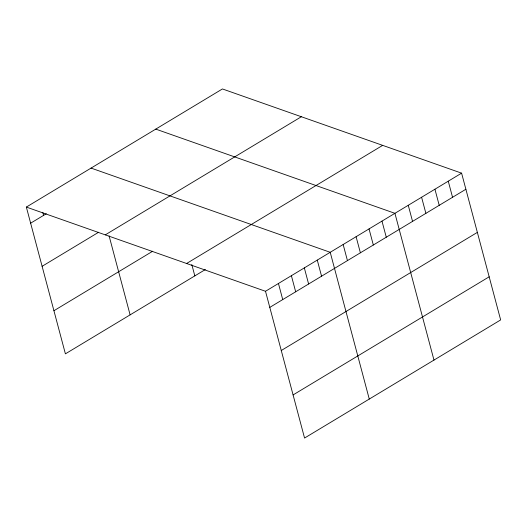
<?xml version="1.0" encoding="UTF-8"?>
<svg xmlns="http://www.w3.org/2000/svg" width="527" height="527" viewBox="0 0 527 527"><rect width="100%" height="100%" fill="white"/><g stroke="black" fill="none" stroke-linecap="round" stroke-linejoin="round"><path stroke-width="0.79" d="M26.35 207.078L222.44 88.951L461.599 173.152L500.65 319.922L304.56 438.049L265.509 291.279L26.35 207.078L65.401 353.848L205.352 269.541M30.638 223.178L46.304 213.745M42.107 266.3L98.648 232.242M105.275 234.864L301.365 116.737M53.932 310.726L152.698 251.227M186.584 263.493L382.674 145.366M265.509 291.279L461.599 173.152M269.791 307.386L465.881 189.259M281.266 350.508L477.357 232.381M293.084 394.927L489.175 276.807M155.768 129.115L394.927 213.316L433.978 360.086M91.059 168.093L330.218 252.301L369.269 399.071M448.266 181.189L452.548 197.296M434.927 189.219L439.215 205.326M421.593 197.256L425.882 213.356M408.26 205.286L412.549 221.393M381.983 221.116L386.271 237.222M369.045 228.909L373.327 245.015M356.1 236.709L360.389 252.815M343.156 244.502L347.445 260.608M317.274 260.094L321.562 276.201M304.329 267.894L308.618 284M291.391 275.687L295.673 291.793M278.447 283.486L282.735 299.586M191.802 264.534L194.825 275.885M109.102 235.892L130.11 314.863M42.759 212.315L43.576 215.385"/></g></svg>
